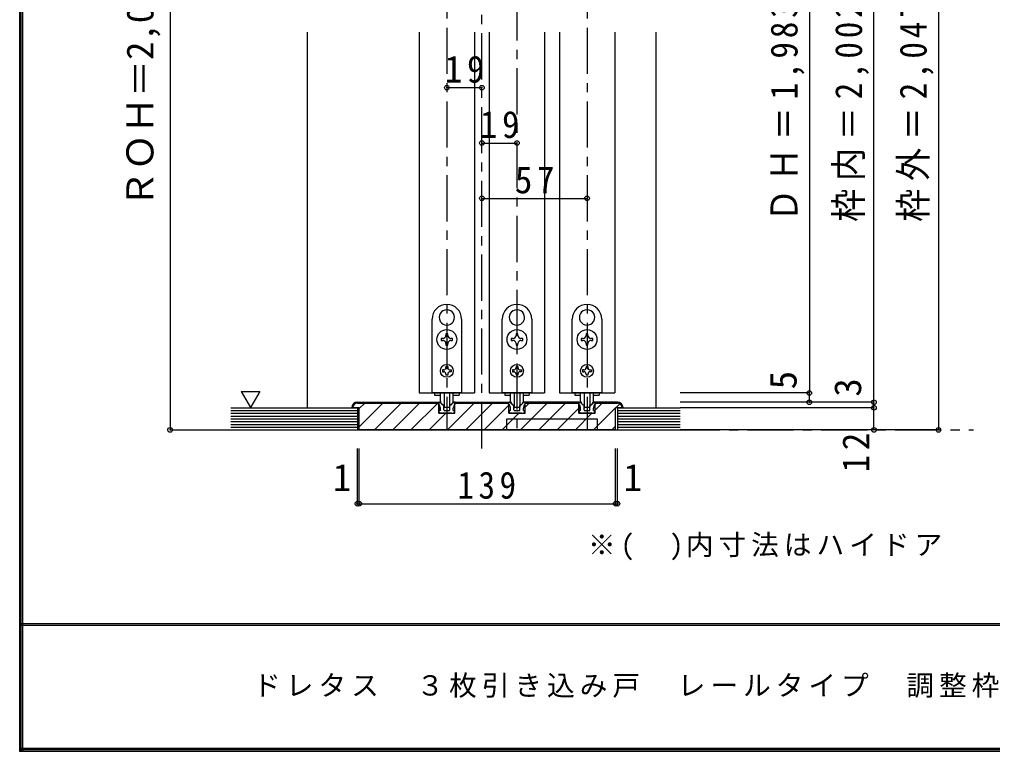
# Model space of a CAD drawing. Units: millimetres at full size, sheet at 1:5. Extents: x -973 to 977, y -718 to 696.
# Drawn here: x -973 to -446, y -701 to -304 of the extents above; entities that cross this region are included whole.
import ezdxf
from ezdxf.enums import TextEntityAlignment as Align

# ---------------------------------------------------------------- set-up
doc = ezdxf.new("R2010")
doc.units = ezdxf.units.MM
doc.header["$LTSCALE"] = 5
doc.header["$PDMODE"] = 32
doc.header["$PDSIZE"] = 2.5
doc.linetypes.add('CHAIN1', pattern=[8, 5, -1, 1, -1])
doc.linetypes.add('DASHED1', pattern=[1.8, 1.2, -0.6])
for name, color, linetype in [('0-1_通り芯', 4, 'CHAIN1'), ('0-3_仕上げ', 2, 'Continuous'), ('0-4_枠', 3, 'Continuous'), ('0-6_扉', 6, 'Continuous'), ('0-7_金物', 7, 'Continuous'), ('0-A_文字', 7, 'Continuous'), ('0-B_寸法', 7, 'Continuous'), ('0-C_ハッチ', 4, 'DASHED1'), ('F-1_枠', 6, 'Continuous'), ('F-A_文字', 7, 'Continuous')]:
    doc.layers.add(name, color=color, linetype=linetype)
doc.styles.add('ＭＳ ゴシック', font='')
doc.styles.get('ＭＳ ゴシック').set_extended_font_data('MS Gothic')

msp = doc.modelspace()

# ---------------------------------------------------------------- linework, layer by layer
at = {"layer": '0-1_通り芯'}
for p, q in [((-722.68, -536.5), (-722.68, -18.5)), ((-741.68, -68.5), (-741.68, -526.5)), ((-665.68, -68.5), (-665.68, -526.5)), ((-703.68, -90.5), (-703.68, -526.5)), ((-858.68, -526.5), (-456.18, -526.5))]:
    msp.add_line(p, q, dxfattribs=at)
at = {"layer": '0-3_仕上げ', "color": 7}
for p, q in [((-858.68, -516), (-790.18, -516)), ((-649.18, -516), (-615.18, -516)), ((-858.68, -517.5), (-790.18, -517.5)), ((-858.68, -519), (-790.18, -519)), ((-858.68, -520.5), (-790.18, -520.5)), ((-858.68, -522), (-790.18, -522)), ((-649.18, -517.5), (-615.18, -517.5)), ((-649.18, -519), (-615.18, -519)), ((-649.18, -520.5), (-615.18, -520.5)), ((-649.18, -522), (-615.18, -522)), ((-858.68, -523.5), (-790.18, -523.5)), ((-858.68, -525), (-790.18, -525)), ((-649.18, -523.5), (-615.18, -523.5)), ((-649.18, -525), (-615.18, -525))]:
    msp.add_line(p, q, dxfattribs=at)
at = {"layer": '0-3_仕上げ'}
for p, q in [((-649.18, -514.5), (-615.18, -514.5)), ((-649.18, -514.5), (-649.18, -526.5)), ((-858.68, -526.5), (-615.18, -526.5))]:
    msp.add_line(p, q, dxfattribs=at)
msp.add_lwpolyline([(-858.68, -514.5), (-790.18, -514.5), (-790.18, -526.5)], dxfattribs=at)
at = {"layer": '0-4_枠', "color": 4}
for p, q in [((-817.18, -514.5), (-817.18, -311)), ((-628.18, -514.5), (-628.18, -311))]:
    msp.add_line(p, q, dxfattribs=at)
at = {"layer": '0-4_枠'}
for p, q in [((-790.18, -511.5), (-746.08, -511.5)), ((-746.08, -517.5), (-746.08, -511.5)), ((-737.28, -511.5), (-708.08, -511.5)), ((-737.28, -517.5), (-737.28, -511.5)), ((-708.08, -517.5), (-708.08, -511.5)), ((-699.28, -517.5), (-699.28, -511.5)), ((-670.08, -511.5), (-699.28, -511.5)), ((-670.08, -517.5), (-670.08, -511.5)), ((-661.28, -517.5), (-661.28, -511.5)), ((-649.18, -511.5), (-661.28, -511.5)), ((-789.18, -514.5), (-793.18, -514.5)), ((-790.18, -512), (-746.08, -512)), ((-789.18, -526.5), (-789.18, -514.5)), ((-746.08, -511.941), (-746.08, -517.5)), ((-737.28, -517.5), (-737.28, -511.941)), ((-737.28, -512), (-708.08, -512)), ((-708.08, -517.5), (-708.08, -512)), ((-699.28, -512), (-670.08, -512)), ((-699.28, -517.5), (-699.28, -512)), ((-670.08, -511.941), (-670.08, -517.5)), ((-661.28, -517.5), (-661.28, -511.941)), ((-661.28, -512), (-649.18, -512)), ((-646.18, -514.5), (-650.18, -514.5)), ((-650.18, -526.5), (-650.18, -514.5)), ((-746.08, -517.5), (-737.28, -517.5)), ((-708.08, -517.5), (-699.28, -517.5)), ((-670.08, -517.5), (-661.28, -517.5)), ((-650.18, -526.5), (-789.18, -526.5))]:
    msp.add_line(p, q, dxfattribs=at)
msp.add_lwpolyline([(-709.18, -526.5), (-709.18, -520.5), (-660.18, -520.5), (-660.18, -526.5)], dxfattribs=at)
for centre, radius, start, end in [((-790.18, -514.5), 3, 90, 180), ((-649.18, -514.5), 3, 0, 90), ((-790.18, -514.5), 2.5, 90, 180), ((-649.18, -514.5), 2.5, 0, 90)]:
    msp.add_arc(centre, radius, start, end, dxfattribs=at)
at = {"layer": '0-6_扉'}
for p, q in [((-756.68, -311), (-756.68, -506.5)), ((-726.68, -311), (-726.68, -506.5)), ((-718.68, -311), (-718.68, -506.5)), ((-688.68, -311), (-688.68, -506.5)), ((-680.68, -311), (-680.68, -506.5)), ((-650.68, -311), (-650.68, -506.5)), ((-756.68, -506.5), (-726.68, -506.5)), ((-718.68, -506.5), (-688.68, -506.5)), ((-680.68, -506.5), (-650.68, -506.5))]:
    msp.add_line(p, q, dxfattribs=at)
at = {"layer": '0-7_金物'}
for p, q in [((-741.779, -461.351), (-741.68, -461.45)), ((-741.581, -461.351), (-741.68, -461.45)), ((-703.779, -461.351), (-703.68, -461.45)), ((-703.581, -461.351), (-703.68, -461.45)), ((-665.779, -461.351), (-665.68, -461.45)), ((-665.581, -461.351), (-665.68, -461.45)), ((-745.323, -467.489), (-745.188, -467.525)), ((-745.224, -467.66), (-745.188, -467.525)), ((-738.038, -467.489), (-738.173, -467.525)), ((-738.137, -467.66), (-738.173, -467.525)), ((-707.323, -467.489), (-707.188, -467.525)), ((-707.224, -467.66), (-707.188, -467.525)), ((-700.038, -467.489), (-700.173, -467.525)), ((-700.137, -467.66), (-700.173, -467.525)), ((-669.323, -467.489), (-669.188, -467.525)), ((-669.224, -467.66), (-669.188, -467.525)), ((-662.038, -467.489), (-662.173, -467.525)), ((-662.137, -467.66), (-662.173, -467.525)), ((-741.18, -475.3), (-741.18, -474.35)), ((-703.18, -475.3), (-703.18, -474.35)), ((-665.18, -475.3), (-665.18, -474.35)), ((-744.83, -477), (-744.83, -478)), ((-743.88, -477), (-744.83, -477)), ((-744.83, -478), (-743.88, -478)), ((-742.18, -479.7), (-742.18, -480.65)), ((-741.18, -480.65), (-741.18, -479.7)), ((-706.83, -477), (-706.83, -478)), ((-705.88, -477), (-706.83, -477)), ((-706.83, -478), (-705.88, -478)), ((-704.18, -479.7), (-704.18, -480.65)), ((-703.18, -480.65), (-703.18, -479.7)), ((-668.83, -477), (-668.83, -478)), ((-667.88, -477), (-668.83, -477)), ((-668.83, -478), (-667.88, -478)), ((-666.18, -479.7), (-666.18, -480.65)), ((-665.18, -480.65), (-665.18, -479.7)), ((-742.18, -480.65), (-741.18, -480.65)), ((-704.18, -480.65), (-703.18, -480.65)), ((-666.18, -480.65), (-665.18, -480.65)), ((-744.08, -494), (-744.08, -495)), ((-743.48, -494), (-744.08, -494)), ((-744.08, -495), (-743.48, -495)), ((-742.18, -492.1), (-742.18, -492.7)), ((-742.18, -492.1), (-741.18, -492.1)), ((-741.18, -492.1), (-741.18, -492.7)), ((-739.88, -494), (-739.28, -494)), ((-739.28, -495), (-739.88, -495)), ((-739.28, -494), (-739.28, -495)), ((-706.08, -494), (-706.08, -495)), ((-705.48, -494), (-706.08, -494)), ((-706.08, -495), (-705.48, -495)), ((-704.18, -492.1), (-704.18, -492.7)), ((-704.18, -492.1), (-703.18, -492.1)), ((-703.18, -492.1), (-703.18, -492.7)), ((-701.88, -494), (-701.28, -494)), ((-701.28, -495), (-701.88, -495)), ((-701.28, -494), (-701.28, -495)), ((-668.08, -494), (-668.08, -495)), ((-667.48, -494), (-668.08, -494)), ((-668.08, -495), (-667.48, -495)), ((-666.18, -492.1), (-666.18, -492.7)), ((-666.18, -492.1), (-665.18, -492.1)), ((-665.18, -492.1), (-665.18, -492.7)), ((-663.88, -494), (-663.28, -494)), ((-663.28, -495), (-663.88, -495)), ((-663.28, -494), (-663.28, -495)), ((-742.18, -496.3), (-742.18, -496.9)), ((-741.18, -496.9), (-742.18, -496.9)), ((-741.18, -496.3), (-741.18, -496.9)), ((-704.18, -496.3), (-704.18, -496.9)), ((-703.18, -496.9), (-704.18, -496.9)), ((-703.18, -496.3), (-703.18, -496.9)), ((-666.18, -496.3), (-666.18, -496.9)), ((-665.18, -496.9), (-666.18, -496.9)), ((-665.18, -496.3), (-665.18, -496.9)), ((-748.28, -506.5), (-748.28, -507.7)), ((-748.28, -507.7), (-745.148, -507.7)), ((-744.018, -512.912), (-745.284, -511.646)), ((-745.18, -510.921), (-745.18, -506.5)), ((-743.18, -506.5), (-743.18, -514.121)), ((-740.18, -506.5), (-740.18, -514.121)), ((-739.342, -512.912), (-738.077, -511.646)), ((-738.213, -507.7), (-735.08, -507.7)), ((-738.18, -510.921), (-738.18, -506.5)), ((-737.18, -511.5), (-737.723, -511.5)), ((-737.18, -512.5), (-737.18, -511.5)), ((-735.08, -506.5), (-735.08, -507.7)), ((-710.28, -506.5), (-710.28, -507.7)), ((-710.28, -507.7), (-707.148, -507.7)), ((-706.018, -512.912), (-707.284, -511.646)), ((-707.18, -510.921), (-707.18, -506.5)), ((-705.18, -506.5), (-705.18, -514.121)), ((-702.18, -506.5), (-702.18, -514.121)), ((-701.342, -512.912), (-700.077, -511.646)), ((-700.213, -507.7), (-697.08, -507.7)), ((-700.18, -510.921), (-700.18, -506.5)), ((-699.18, -511.5), (-699.723, -511.5)), ((-699.18, -512.5), (-699.18, -511.5)), ((-697.08, -506.5), (-697.08, -507.7)), ((-672.28, -506.5), (-672.28, -507.7)), ((-672.28, -507.7), (-669.148, -507.7)), ((-668.018, -512.912), (-669.284, -511.646)), ((-669.18, -510.921), (-669.18, -506.5)), ((-667.18, -506.5), (-667.18, -514.121)), ((-664.18, -506.5), (-664.18, -514.121)), ((-663.342, -512.912), (-662.077, -511.646)), ((-662.213, -507.7), (-659.08, -507.7)), ((-662.18, -510.921), (-662.18, -506.5)), ((-661.18, -511.5), (-661.723, -511.5)), ((-661.18, -512.5), (-661.18, -511.5)), ((-659.08, -506.5), (-659.08, -507.7)), ((-745.18, -516), (-745.78, -516)), ((-745.18, -516), (-745.18, -514.736)), ((-743.806, -513), (-743.48, -513)), ((-743.28, -515.7), (-743.28, -513.2)), ((-742.98, -516), (-741.98, -516)), ((-740.48, -514.421), (-742.88, -514.421)), ((-741.98, -516), (-741.68, -516.3)), ((-741.68, -516.3), (-741.38, -516)), ((-741.38, -516), (-740.38, -516)), ((-740.08, -515.7), (-740.08, -513.2)), ((-739.555, -513), (-739.88, -513)), ((-738.18, -516), (-738.18, -514.736)), ((-738.18, -516), (-737.58, -516)), ((-737.88, -517.5), (-737.394, -516.274)), ((-707.18, -516), (-707.78, -516)), ((-707.18, -516), (-707.18, -514.736)), ((-705.806, -513), (-705.48, -513)), ((-705.28, -515.7), (-705.28, -513.2)), ((-704.98, -516), (-703.98, -516)), ((-702.48, -514.421), (-704.88, -514.421)), ((-703.98, -516), (-703.68, -516.3)), ((-703.68, -516.3), (-703.38, -516)), ((-703.38, -516), (-702.38, -516)), ((-702.08, -515.7), (-702.08, -513.2)), ((-701.555, -513), (-701.88, -513)), ((-700.18, -516), (-700.18, -514.736)), ((-700.18, -516), (-699.58, -516)), ((-699.88, -517.5), (-699.394, -516.274)), ((-669.18, -516), (-669.78, -516)), ((-669.18, -516), (-669.18, -514.736)), ((-667.806, -513), (-667.48, -513)), ((-667.28, -515.7), (-667.28, -513.2)), ((-666.98, -516), (-665.98, -516)), ((-664.48, -514.421), (-666.88, -514.421)), ((-665.98, -516), (-665.68, -516.3)), ((-665.68, -516.3), (-665.38, -516)), ((-665.38, -516), (-664.38, -516)), ((-664.08, -515.7), (-664.08, -513.2)), ((-663.555, -513), (-663.88, -513)), ((-662.18, -516), (-662.18, -514.736)), ((-662.18, -516), (-661.58, -516)), ((-661.88, -517.5), (-661.394, -516.274)), ((-739.38, -517.5), (-743.98, -517.5)), ((-739.18, -517.3), (-739.38, -517.5)), ((-738.98, -517.5), (-739.18, -517.3)), ((-738.98, -517.5), (-737.88, -517.5)), ((-701.38, -517.5), (-705.98, -517.5)), ((-701.18, -517.3), (-701.38, -517.5)), ((-700.98, -517.5), (-701.18, -517.3)), ((-700.98, -517.5), (-699.88, -517.5)), ((-663.38, -517.5), (-667.98, -517.5)), ((-663.18, -517.3), (-663.38, -517.5)), ((-662.98, -517.5), (-663.18, -517.3)), ((-662.98, -517.5), (-661.88, -517.5))]:
    msp.add_line(p, q, dxfattribs=at)
for points in [[(-733.68, -466.5), (-733.68, -506.5), (-749.68, -506.5), (-749.68, -466.5)], [(-695.68, -466.5), (-695.68, -506.5), (-711.68, -506.5), (-711.68, -466.5)], [(-657.68, -466.5), (-657.68, -506.5), (-673.68, -506.5), (-673.68, -466.5)], [(-741.18, -474.35), (-742.18, -474.35), (-742.18, -475.3)], [(-703.18, -474.35), (-704.18, -474.35), (-704.18, -475.3)], [(-665.18, -474.35), (-666.18, -474.35), (-666.18, -475.3)], [(-739.48, -478), (-738.53, -478), (-738.53, -477), (-739.48, -477)], [(-701.48, -478), (-700.53, -478), (-700.53, -477), (-701.48, -477)], [(-663.48, -478), (-662.53, -478), (-662.53, -477), (-663.48, -477)], [(-746.18, -512.5), (-746.18, -511.5), (-745.637, -511.5)], [(-708.18, -512.5), (-708.18, -511.5), (-707.637, -511.5)], [(-670.18, -512.5), (-670.18, -511.5), (-669.637, -511.5)], [(-744.38, -517.5), (-745.48, -517.5), (-745.966, -516.274)], [(-706.38, -517.5), (-707.48, -517.5), (-707.966, -516.274)], [(-668.38, -517.5), (-669.48, -517.5), (-669.966, -516.274)], [(-744.38, -517.5), (-744.18, -517.3), (-743.98, -517.5)], [(-706.38, -517.5), (-706.18, -517.3), (-705.98, -517.5)], [(-668.38, -517.5), (-668.18, -517.3), (-667.98, -517.5)]]:
    msp.add_lwpolyline(points, dxfattribs=at)
for centre, radius in [((-741.68, -477.5), 5.35), ((-703.68, -477.5), 5.35), ((-665.68, -477.5), 5.35), ((-741.68, -494.5), 3.5), ((-703.68, -494.5), 3.5), ((-665.68, -494.5), 3.5)]:
    msp.add_circle(centre, radius, dxfattribs=at)
for centre, radius, start, end in [((-741.68, -466.5), 8, 0, 180), ((-703.68, -466.5), 8, 0, 180), ((-665.68, -466.5), 8, 0, 180), ((-741.68, -465.5), 4.15, 91.3645, 208.6355), ((-741.68, -465.5), 4.15, 331.3645, 88.6355), ((-703.68, -465.5), 4.15, 91.3645, 208.6355), ((-703.68, -465.5), 4.15, 331.3645, 88.6355), ((-665.68, -465.5), 4.15, 91.3645, 208.6355), ((-665.68, -465.5), 4.15, 331.3645, 88.6355), ((-741.68, -465.5), 4.15, 211.3645, 328.6355), ((-703.68, -465.5), 4.15, 211.3645, 328.6355), ((-665.68, -465.5), 4.15, 211.3645, 328.6355), ((-743.88, -475.3), 1.7, 270, 0), ((-743.88, -479.7), 1.7, 0, 90), ((-739.48, -475.3), 1.7, 180, 270), ((-739.48, -479.7), 1.7, 90, 180), ((-705.88, -475.3), 1.7, 270, 0), ((-705.88, -479.7), 1.7, 0, 90), ((-701.48, -475.3), 1.7, 180, 270), ((-701.48, -479.7), 1.7, 90, 180), ((-667.88, -475.3), 1.7, 270, 0), ((-667.88, -479.7), 1.7, 0, 90), ((-663.48, -475.3), 1.7, 180, 270), ((-663.48, -479.7), 1.7, 90, 180), ((-743.48, -492.7), 1.3, 270, 0), ((-743.48, -496.3), 1.3, 0, 90), ((-739.88, -492.7), 1.3, 180, 270), ((-739.88, -496.3), 1.3, 90, 180), ((-705.48, -492.7), 1.3, 270, 0), ((-705.48, -496.3), 1.3, 0, 90), ((-701.88, -492.7), 1.3, 180, 270), ((-701.88, -496.3), 1.3, 90, 180), ((-667.48, -492.7), 1.3, 270, 0), ((-667.48, -496.3), 1.3, 0, 90), ((-663.88, -492.7), 1.3, 180, 270), ((-663.88, -496.3), 1.3, 90, 180), ((-745.637, -512), 0.5, 45, 90), ((-743.18, -510.921), 2, 180, 264.78409), ((-740.18, -510.921), 2, 275.21591, 0), ((-737.723, -512), 0.5, 90, 135), ((-707.637, -512), 0.5, 45, 90), ((-705.18, -510.921), 2, 180, 264.78409), ((-702.18, -510.921), 2, 275.21591, 0), ((-699.723, -512), 0.5, 90, 135), ((-669.637, -512), 0.5, 45, 90), ((-667.18, -510.921), 2, 180, 264.78409), ((-664.18, -510.921), 2, 275.21591, 0), ((-661.723, -512), 0.5, 90, 135), ((-748.18, -514.736), 3, 0, 48.19), ((-745.78, -516.2), 0.2, 90, 201.616), ((-743.806, -512.7), 0.3, 225, 270), ((-743.48, -513.2), 0.2, 0, 90), ((-743.38, -513.112), 0.2, 0, 84.78409), ((-742.98, -515.7), 0.3, 180, 270), ((-742.88, -514.121), 0.3, 180, 270), ((-740.48, -514.121), 0.3, 270, 0), ((-740.38, -515.7), 0.3, 270, 0), ((-739.98, -513.112), 0.2, 95.21591, 180), ((-739.88, -513.2), 0.2, 90, 180), ((-739.555, -512.7), 0.3, 270, 315), ((-735.18, -514.736), 3, 131.81, 180), ((-737.58, -516.2), 0.2, 338.384, 90), ((-710.18, -514.736), 3, 0, 48.19), ((-707.78, -516.2), 0.2, 90, 201.616), ((-705.806, -512.7), 0.3, 225, 270), ((-705.48, -513.2), 0.2, 0, 90), ((-705.38, -513.112), 0.2, 0, 84.78409), ((-704.98, -515.7), 0.3, 180, 270), ((-704.88, -514.121), 0.3, 180, 270), ((-702.48, -514.121), 0.3, 270, 0), ((-702.38, -515.7), 0.3, 270, 0), ((-701.98, -513.112), 0.2, 95.21591, 180), ((-701.88, -513.2), 0.2, 90, 180), ((-701.555, -512.7), 0.3, 270, 315), ((-697.18, -514.736), 3, 131.81, 180), ((-699.58, -516.2), 0.2, 338.384, 90), ((-672.18, -514.736), 3, 0, 48.19), ((-669.78, -516.2), 0.2, 90, 201.616), ((-667.806, -512.7), 0.3, 225, 270), ((-667.48, -513.2), 0.2, 0, 90), ((-667.38, -513.112), 0.2, 0, 84.78409), ((-666.98, -515.7), 0.3, 180, 270), ((-666.88, -514.121), 0.3, 180, 270), ((-664.48, -514.121), 0.3, 270, 0), ((-664.38, -515.7), 0.3, 270, 0), ((-663.98, -513.112), 0.2, 95.21591, 180), ((-663.88, -513.2), 0.2, 90, 180), ((-663.555, -512.7), 0.3, 270, 315), ((-659.18, -514.736), 3, 131.81, 180), ((-661.58, -516.2), 0.2, 338.384, 90)]:
    msp.add_arc(centre, radius, start, end, dxfattribs=at)
at = {"layer": '0-A_文字'}
msp.add_line((-853.116, -505.686), (-848.116, -514.347), dxfattribs=at)
msp.add_lwpolyline([(-853.116, -505.686), (-843.116, -505.686), (-848.116, -514.347)], dxfattribs=at)
at = {"layer": '0-B_寸法', "color": 4}
for p, q in [((-891.68, -68.5), (-891.68, -526.5)), ((-510.18, -511.5), (-510.18, -76.5)), ((-475.18, -76.5), (-475.18, -526.5)), ((-545.18, -106.5), (-545.18, -506.5)), ((-741.68, -341), (-722.68, -341)), ((-722.68, -371), (-703.68, -371)), ((-722.68, -401), (-665.68, -401)), ((-545.18, -506.5), (-615.18, -506.5)), ((-510.18, -511.5), (-615.18, -511.5)), ((-545.18, -511.5), (-615.18, -511.5)), ((-545.18, -511.5), (-545.18, -506.5)), ((-510.18, -514.5), (-510.18, -511.5)), ((-510.18, -514.5), (-615.18, -514.5)), ((-510.18, -526.5), (-510.18, -514.5)), ((-891.68, -526.5), (-858.68, -526.5)), ((-475.18, -526.5), (-615.18, -526.5)), ((-790.18, -566.5), (-790.18, -536.5)), ((-789.18, -566.5), (-789.18, -536.5)), ((-650.18, -566.5), (-650.18, -536.5)), ((-649.18, -566.5), (-649.18, -536.5)), ((-790.18, -566.5), (-789.18, -566.5)), ((-789.18, -566.5), (-650.18, -566.5)), ((-650.18, -566.5), (-649.18, -566.5))]:
    msp.add_line(p, q, dxfattribs=at)
at = {"layer": '0-B_寸法'}
for p in [(-741.68, -341), (-722.68, -341), (-722.68, -371), (-703.68, -371), (-722.68, -401), (-665.68, -401), (-545.18, -506.5), (-545.18, -511.5), (-510.18, -511.5), (-510.18, -514.5), (-891.68, -526.5), (-510.18, -526.5), (-475.18, -526.5), (-790.18, -566.5), (-789.18, -566.5), (-650.18, -566.5), (-649.18, -566.5)]:
    msp.add_point(p, dxfattribs=at)
at = {"layer": '0-C_ハッチ', "linetype": 'Continuous'}
for p, q in [((-789.18, -514.973), (-786.207, -512)), ((-789.18, -524.873), (-776.307, -512)), ((-780.908, -526.5), (-766.408, -512)), ((-771.008, -526.5), (-756.508, -512)), ((-761.109, -526.5), (-746.609, -512)), ((-741.31, -526.5), (-726.81, -512)), ((-731.41, -526.5), (-716.91, -512)), ((-721.511, -526.5), (-708.08, -513.069)), ((-701.712, -526.5), (-687.212, -512)), ((-699.28, -514.169), (-697.111, -512)), ((-691.812, -526.5), (-677.312, -512)), ((-681.913, -526.5), (-670.08, -514.667)), ((-662.114, -526.5), (-650.18, -514.566)), ((-661.28, -515.767), (-657.513, -512)), ((-650.114, -514.5), (-647.942, -512.328)), ((-751.209, -526.5), (-742.209, -517.5)), ((-711.611, -526.5), (-702.611, -517.5)), ((-672.013, -526.5), (-663.013, -517.5)), ((-652.214, -526.5), (-650.18, -524.466))]:
    msp.add_line(p, q, dxfattribs=at)
at = {"layer": 'F-1_枠'}
for p, q in [((-973.347, 695.833), (-973.347, -700.833)), ((-972.514, 695.833), (-972.514, -700.833)), ((-971.68, 695.833), (-971.68, -700.833)), ((976.653, -631.667), (-973.347, -631.667)), ((976.653, -632.5), (-973.347, -632.5)), ((976.653, -699.167), (-973.347, -699.167)), ((976.653, -700), (-973.347, -700)), ((976.653, -700.833), (-973.347, -700.833))]:
    msp.add_line(p, q, dxfattribs=at)

# ---------------------------------------------------------------- texts
at = {"layer": '0-A_文字', "insert": (-665.18, -597.191), "char_height": 11, "attachment_point": 7, "style": 'ＭＳ ゴシック'}
msp.add_mtext('\\T1.18;※(\u3000)内寸法はハイドア', dxfattribs=at)
at = {"layer": '0-B_寸法', "style": 'ＭＳ ゴシック'}
for s, p in [('ＲＯＨ＝2,055（2,255)', (-896.321, -406)), ('5', (-547.68, -504.5)), ('3', (-512.68, -508.5))]:
    msp.add_text(s, height=14.66, rotation=90, dxfattribs=at).set_placement(p, align=Align.BOTTOM_LEFT)
for p in [(-803.48, -564), (-645.88, -564)]:
    msp.add_text('1', height=14.66, dxfattribs=at).set_placement(p, align=Align.BOTTOM_LEFT)
at = {"layer": '0-B_寸法', "char_height": 14.66, "attachment_point": 7, "rotation": 90, "style": 'ＭＳ ゴシック'}
for s, insert in [('\\T1.23;\\W0.9;ＤＨ＝1,983\\~(2,183)', (-547.68, -413.75)), ('\\T1.23;\\W0.9;枠内＝2,002\\~(2,202)', (-512.68, -413.75)), ('\\T1.23;\\W0.9;枠外＝2,047\\~(2,247)', (-477.68, -413.75)), ('\\T1.27;\\W0.95;12', (-512.68, -549.544))]:
    msp.add_mtext(s, dxfattribs=dict(at, insert=insert))
at = {"layer": '0-B_寸法', "char_height": 14.66, "attachment_point": 7, "style": 'ＭＳ ゴシック'}
for s, insert in [('\\T1.27;\\W0.95;19', (-742.805, -338.5)), ('\\T1.27;\\W0.95;19', (-723.805, -368.5)), ('\\T1.27;\\W0.95;57', (-704.805, -398.5)), ('\\T1.27;\\W0.9;139', (-735.93, -564))]:
    msp.add_mtext(s, dxfattribs=dict(at, insert=insert))
at = {"layer": 'F-A_文字', "insert": (-846.68, -673.333), "char_height": 11, "attachment_point": 7, "style": 'ＭＳ ゴシック'}
msp.add_mtext('\\T1.18;ドレタス\u3000３枚引き込み戸\u3000レールタイプ\u3000調整枠\u3000敷居Q型／床直付けレール\u3000枠外W3,207', dxfattribs=at)

doc.saveas('drawing.dxf')
